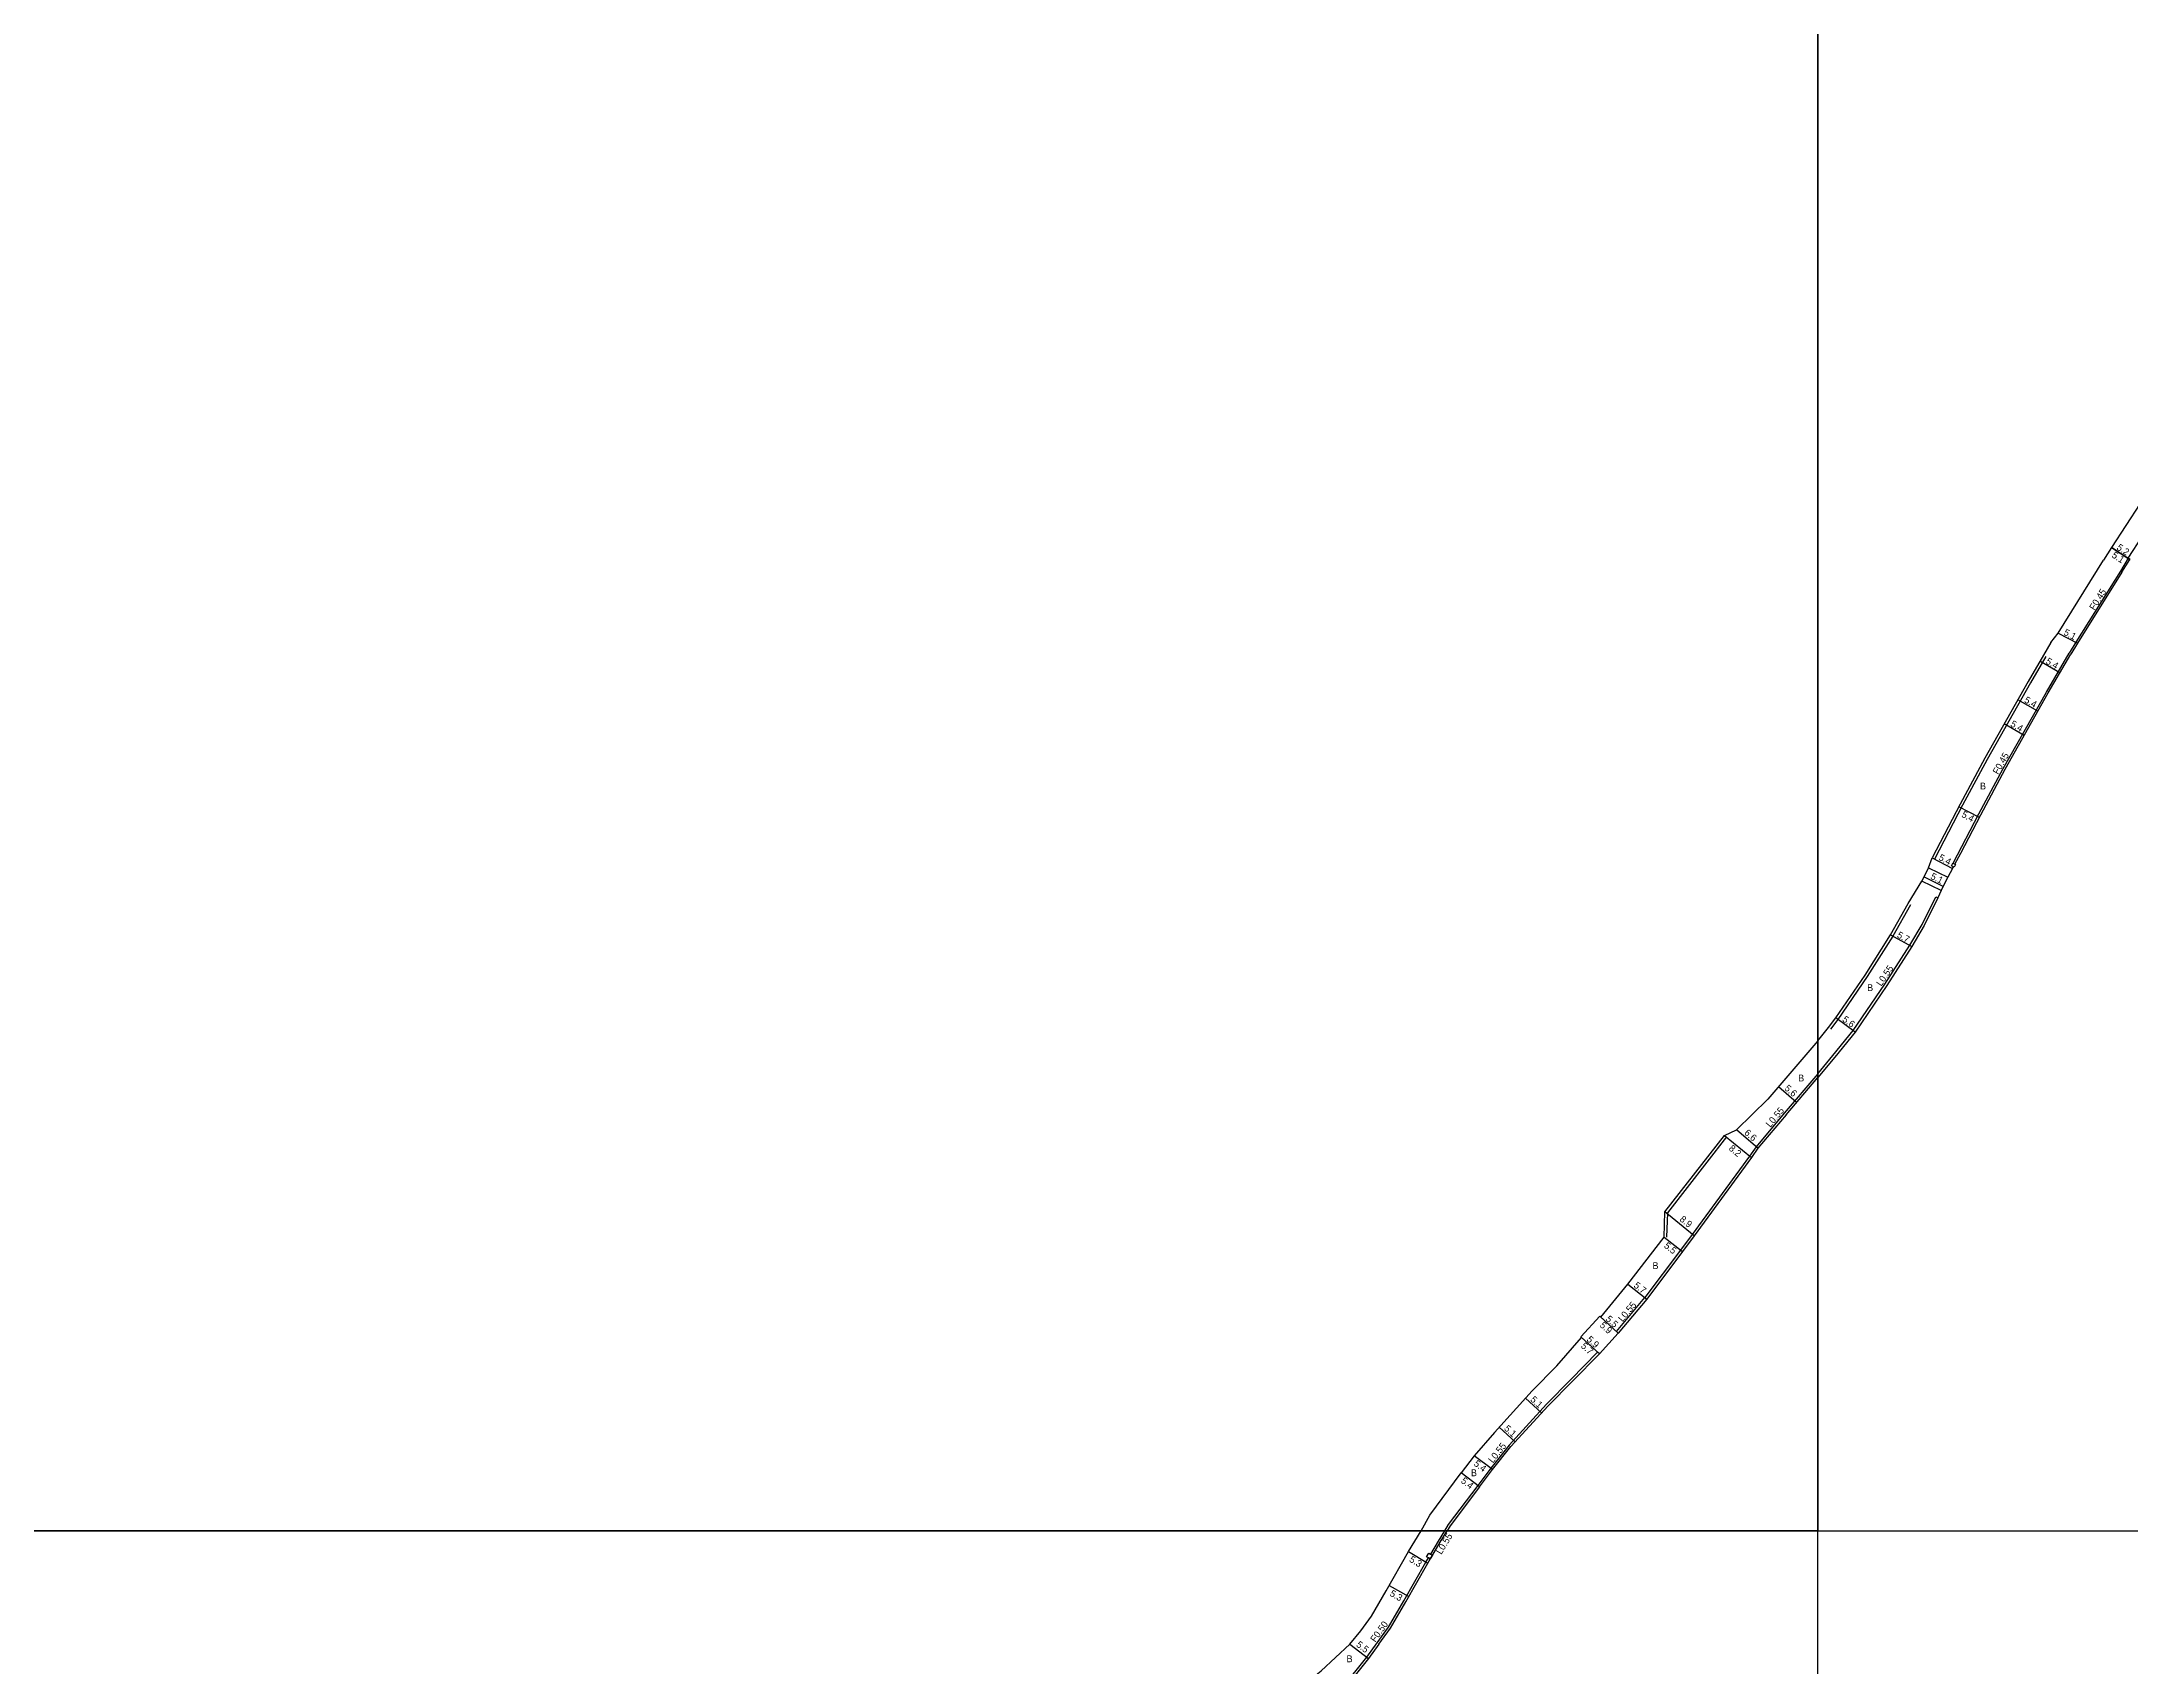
# Model space of a CAD drawing. Header units: metres. Extents: x 4000 to 8000, y -96000 to -93000.
# Drawn here: x 5983.1 to 6473.3, y -94831.8 to -94450.6 of the extents above; entities that cross this region are included whole.
import ezdxf

# ---------------------------------------------------------------- set-up
doc = ezdxf.new("R2010")
doc.units = ezdxf.units.M
doc.header["$LTSCALE"] = 2.5
for name, color, linetype in [('側溝・桝', 7, 'Continuous'), ('図郭', 7, 'Continuous'), ('幅員', 7, 'Continuous'), ('歩道・分離帯・安全施設', 7, 'Continuous'), ('舗装', 7, 'Continuous'), ('道路', 7, 'Continuous')]:
    doc.layers.add(name, color=color, linetype=linetype)
doc.styles.get("Standard").update_dxf_attribs({"font": ''})
doc.styles.get('Standard').set_extended_font_data('@MS PGothic')

msp = doc.modelspace()

# ---------------------------------------------------------------- linework, layer by layer
at = {"layer": '側溝・桝'}
for points in [[(6473.29, -94572.08), (6472.83, -94571.78), (6479.54, -94561.43), (6481.16, -94558.88)], [(6470.99, -94574.82), (6470.98, -94574.82), (6460.52, -94591.43), (6458.96, -94594.02)], [(6472.83, -94571.78), (6470.99, -94574.82)], [(6431.74, -94643.35), (6437.79, -94631.78), (6443.5, -94621.08), (6453.65, -94603.17), (6458.96, -94594.02)], [(6400, -94692.79), (6403.49, -94688.5), (6408.28, -94682.63), (6415.72, -94671.72), (6421.55, -94662.61), (6424.46, -94657.71), (6427.64, -94651.2)], [(6427.64, -94651.2), (6428.14, -94651.44)], [(6400, -94692.79), (6392.08, -94702.01), (6385.48, -94709.89), (6383.92, -94712.09), (6370.48, -94730.47), (6367.75, -94734.14), (6359.39, -94745.3)], [(6353.13, -94753.6), (6352.7, -94753.25), (6359.39, -94745.3)], [(6348.68, -94758.47), (6348.28, -94758.08), (6341.95, -94764.49), (6336.25, -94770.29), (6327.49, -94779.9), (6323.18, -94785.33), (6320.12, -94789.36), (6313.18, -94798.56), (6312.35, -94800)], [(6312.35, -94800), (6310.88, -94802.43), (6309.03, -94805.5)], [(6287.74, -94839.31), (6288.38, -94836.8), (6294.1, -94829.66), (6296.52, -94826.31), (6299.2, -94822.62), (6302.79, -94816.46), (6307.97, -94807.36), (6308.56, -94806.38)]]:
    msp.add_lwpolyline(points, dxfattribs=at)
for points in [[(6431.95, -94644.24), (6431.33, -94643.92), (6431.65, -94643.3), (6432.27, -94643.62)], [(6308.98, -94806.64), (6308.56, -94806.38), (6308.13, -94806.12), (6308.64, -94805.27), (6309.03, -94805.5), (6309.5, -94805.78)]]:
    msp.add_lwpolyline(points, close=True, dxfattribs=at)
at = {"layer": '図郭'}
for points in [[(5600, -94800), (6400, -94800), (6400, -94200), (5600, -94200)], [(6400, -94800), (7200, -94800), (7200, -94200), (6400, -94200)], [(5600, -95400), (6400, -95400), (6400, -94800), (5600, -94800)]]:
    msp.add_lwpolyline(points, close=True, dxfattribs=at)
at = {"layer": '幅員'}
for points in [[(6468.93, -94569.26), (6473.21, -94572.03)], [(6473.29, -94572.08), (6473.21, -94572.03), (6468.93, -94569.26)], [(6456.36, -94589.33), (6460.9, -94591.67)], [(6456.78, -94598.67), (6452.11, -94595.96)], [(6451.63, -94607.65), (6446.93, -94604.99)], [(6448.41, -94613.33), (6443.72, -94610.66)], [(6437.88, -94632.58), (6433.09, -94630.08)], [(6426.81, -94642.09), (6431.59, -94644.6)], [(6424.89, -94646.57), (6429.44, -94648.77)], [(6417.02, -94660.16), (6422.02, -94662.9)], [(6408.72, -94682.96), (6404.2, -94679.66)], [(6394.98, -94699.48), (6390.73, -94695.83)], [(6378.09, -94707.21), (6384.36, -94712.41)], [(6385.92, -94710.22), (6380.91, -94705.93)], [(6370.92, -94730.8), (6364.04, -94725.15)], [(6363.86, -94731.08), (6368.19, -94734.47)], [(6355.35, -94742.12), (6359.82, -94745.66)], [(6353.13, -94753.6), (6348.81, -94749.65)], [(6353.13, -94753.6), (6349.03, -94749.86)], [(6348.68, -94758.47), (6344.36, -94754.52)], [(6348.68, -94758.47), (6344.51, -94754.66)], [(6335.1, -94772.37), (6331.33, -94768.93)], [(6328.92, -94779.15), (6325.15, -94775.71)], [(6323.62, -94785.66), (6319.32, -94782.4)], [(6320.56, -94789.69), (6316.26, -94786.42)], [(6303.89, -94804.92), (6308.4, -94807.61)], [(6299.36, -94812.89), (6303.93, -94815.47)], [(6290.12, -94826.63), (6294.5, -94829.96)]]:
    msp.add_lwpolyline(points, dxfattribs=at)
at = {"layer": '歩道・分離帯・安全施設'}
for points in [[(6453.47, -94594.81), (6449.88, -94601), (6439.69, -94618.98), (6433.94, -94629.74), (6427.34, -94642.37)], [(6421.68, -94653.08), (6417.54, -94660.46), (6411.54, -94669.91), (6404.68, -94680.02), (6402.9, -94682.3)], [(6378.56, -94707.58), (6364.64, -94725.36), (6364.46, -94731.1)]]:
    msp.add_lwpolyline(points, dxfattribs=at)
at = {"layer": '道路'}
for points in [[(6477.25, -94556.38), (6475.63, -94558.91), (6468.93, -94569.26), (6467, -94572.24)], [(6454.68, -94591.54), (6456.36, -94589.33), (6467, -94572.24)], [(6471.36, -94575.07), (6460.9, -94591.67), (6459.35, -94594.25)], [(6471.36, -94575.07), (6473.21, -94572.03), (6473.29, -94572.08)], [(6454.68, -94591.54), (6452.96, -94594.51), (6449.36, -94600.71), (6439.17, -94618.7), (6433.41, -94629.46), (6426.81, -94642.09)], [(6432.14, -94643.56), (6433.5, -94640.95), (6438.19, -94631.99), (6443.9, -94621.3), (6454.04, -94603.39), (6459.35, -94594.25)], [(6400, -94685.04), (6402.43, -94681.93), (6404.2, -94679.66), (6411.04, -94669.58), (6417.02, -94660.16), (6421.16, -94652.78), (6424.41, -94647.57), (6425.93, -94644.42), (6426.81, -94642.09)], [(6432.14, -94643.56), (6432.27, -94643.62), (6431.95, -94644.24), (6431.81, -94644.18)], [(6431.59, -94644.6), (6430.48, -94646.62), (6428.95, -94649.77), (6428.14, -94651.44), (6424.94, -94657.97), (6422.02, -94662.9), (6416.18, -94672.02), (6408.72, -94682.96), (6403.92, -94688.84), (6400, -94693.64)], [(6425.93, -94644.42), (6424.41, -94647.57)], [(6428.95, -94649.77), (6430.48, -94646.62)], [(6431.59, -94644.6), (6431.81, -94644.18)], [(6400, -94685.04), (6388.26, -94698.71)], [(6392.5, -94702.36), (6400, -94693.64)], [(6355.35, -94742.12), (6363.86, -94731.08), (6364.04, -94725.15), (6378.09, -94707.21), (6380.91, -94705.93), (6388.26, -94698.71)], [(6392.5, -94702.36), (6385.92, -94710.22), (6384.36, -94712.41), (6370.92, -94730.8), (6368.19, -94734.47), (6359.82, -94745.66)], [(6348.81, -94749.65), (6349.03, -94749.86), (6355.35, -94742.12)], [(6359.82, -94745.66), (6353.13, -94753.6)], [(6348.81, -94749.65), (6344.36, -94754.52)], [(6338.7, -94761.31), (6344.51, -94754.66), (6344.36, -94754.52)], [(6348.68, -94758.47), (6353.13, -94753.6)], [(6338.7, -94761.31), (6332.94, -94767.16), (6324.04, -94776.94), (6319.32, -94782.4)], [(6348.68, -94758.47), (6342.34, -94764.88)], [(6323.62, -94785.66), (6327.91, -94780.26), (6336.65, -94770.67), (6342.34, -94764.88)], [(6319.32, -94782.4), (6316.26, -94786.42)], [(6320.56, -94789.69), (6323.62, -94785.66)], [(6306.82, -94800), (6308.87, -94796.33), (6316.26, -94786.42)], [(6320.56, -94789.69), (6313.64, -94798.86), (6312.98, -94800)], [(6292.68, -94823.52), (6295.22, -94820.03), (6298.67, -94814.09), (6303.89, -94804.92), (6306.82, -94800)], [(6296.93, -94826.61), (6299.62, -94822.9), (6303.23, -94816.71), (6308.4, -94807.61), (6308.7, -94807.11), (6309.92, -94805.09), (6311.35, -94802.72), (6312.98, -94800)], [(6268.25, -94842.82), (6269.41, -94841.99), (6271.43, -94840.54), (6280.07, -94835.49), (6281.44, -94834.46), (6283.36, -94832.85), (6290.12, -94826.63), (6292.68, -94823.52)], [(6296.93, -94826.61), (6294.5, -94829.96), (6288.84, -94837.03), (6287.44, -94842.45), (6283.15, -94842.05), (6274.92, -94846.14), (6273.3, -94847.31)]]:
    msp.add_lwpolyline(points, dxfattribs=at)
msp.add_lwpolyline([(6424.41, -94647.57), (6425.93, -94644.42), (6430.48, -94646.62), (6428.95, -94649.77)], close=True, dxfattribs=at)

# ---------------------------------------------------------------- texts
at = {"layer": '側溝・桝'}
for s, rotation, p in [('F0.45', 57.7768, (6464.92, -94584.13)), ('F0.45', 60.4653, (6442.29, -94622.64)), ('L0.55', 55.7374, (6414.86, -94672.34)), ('L0.55', 50.0553, (6388.82, -94705.48)), ('L0.55', 49.8913, (6354.13, -94751.11)), ('L0.55', 51.5623, (6323.69, -94784.26)), ('L0.55', 58.9238, (6311.59, -94805.71)), ('F0.50', 54.0992, (6296.07, -94826.31))]:
    msp.add_text(s, height=1.6, rotation=rotation, dxfattribs=at).set_placement(p)
at = {"layer": '幅員'}
for s, rotation, p in [('5.1', 327.0893, (6468.83, -94571.43)), ('5.2', 327.092, (6469.97, -94569.62)), ('5.1', 332.7275, (6457.52, -94589.67)), ('5.4', 329.8787, (6453.33, -94596.4)), ('5.4', 330.4631, (6448.26, -94605.5)), ('5.4', 330.4723, (6445.03, -94611.12)), ('5.4', 332.3957, (6433.55, -94632.4)), ('5.4', 332.3957, (6428.17, -94642.51)), ('5.1', 334.1819, (6426.27, -94646.95)), ('5.7', 331.2301, (6418.4, -94660.68)), ('5.6', 323.8914, (6405.56, -94680.32)), ('5.6', 319.3232, (6392, -94696.4)), ('6.6', 319.3818, (6382.56, -94706.83)), ('8.2', 320.3159, (6378.93, -94710.51)), ('8.9', 320.5942, (6367.39, -94727.16)), ('5.5', 321.9784, (6363.72, -94733.4)), ('5.7', 321.631, (6356.61, -94742.7)), ('5.9', 317.5777, (6348.65, -94751.98)), ('5.5', 317.5777, (6350.04, -94750.52)), ('5.7', 317.5824, (6344.22, -94756.83)), ('5.9', 317.5824, (6345.57, -94755.31)), ('5.1', 317.6462, (6332.35, -94769.41)), ('5.1', 317.6462, (6326.19, -94776.21)), ('5.4', 322.729, (6319.07, -94784.55)), ('5.4', 322.729, (6316.05, -94788.59)), ('5.3', 329.1875, (6303.92, -94807.17)), ('5.3', 330.5389, (6299.35, -94815.2)), ('5.5', 322.7763, (6291.47, -94827.03))]:
    msp.add_text(s, height=1.6, rotation=rotation, dxfattribs=at).set_placement(p)
at = {"layer": '舗装'}
for p in [(6438.04, -94626.03), (6411.55, -94673.35), (6395.36, -94694.56), (6361.15, -94738.59), (6318.55, -94787.21), (6289.35, -94830.87)]:
    msp.add_text('B', height=1.6, dxfattribs=at).set_placement(p)

doc.saveas('drawing.dxf')
